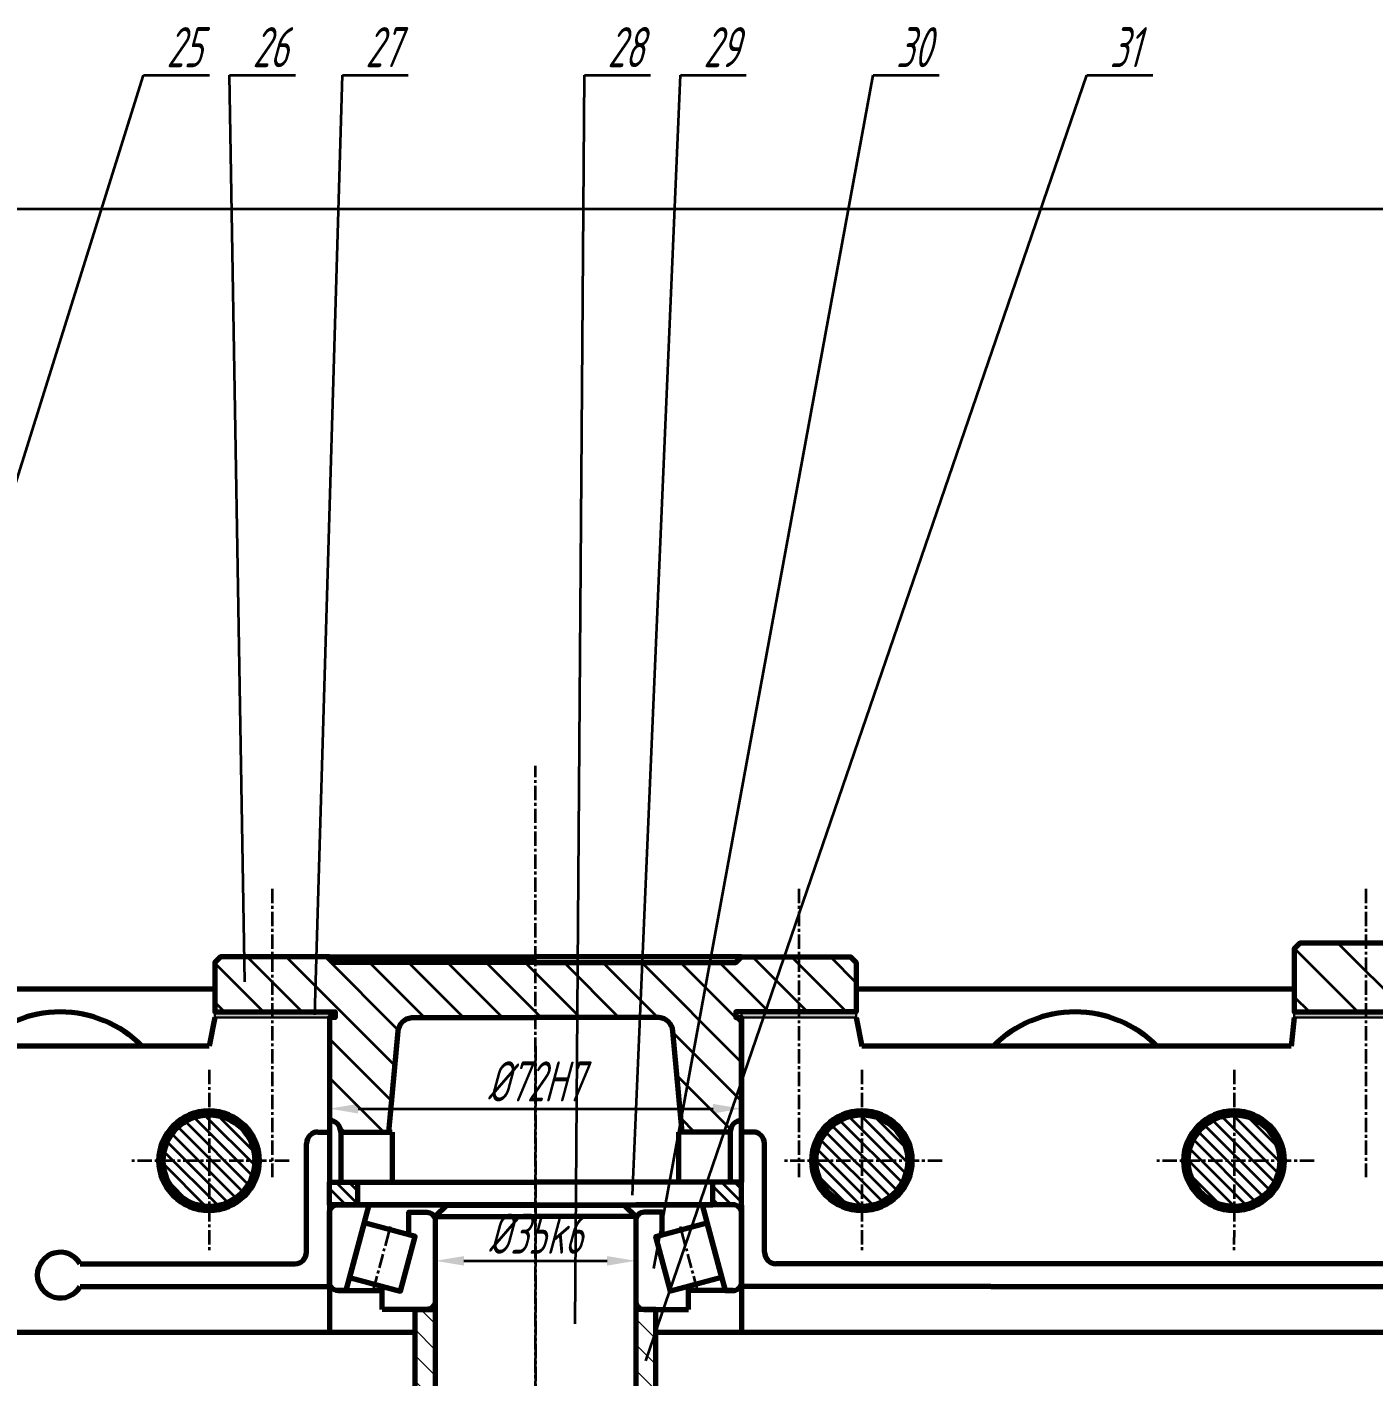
# Model space of a CAD drawing. Header units: millimetres. Extents: x 0 to 4732, y -441 to 1125.
# Drawn here: x 3451.8 to 3569.3, y 482.2 to 600.1 of the extents above; entities that cross this region are included whole.
import ezdxf
from ezdxf import colors
from ezdxf.entities.mleader import LeaderData, LeaderLine
from ezdxf.math import Vec2, Vec3

# ---------------------------------------------------------------- set-up
doc = ezdxf.new("R2010")
doc.units = ezdxf.units.MM
doc.linetypes.add('CENTER', pattern=[2, 1.25, -0.25, 0.25, -0.25])
for name, color, linetype, lineweight in [('0粗实线', 7, 'Continuous', 70), ('1', 1, 'CENTER', 35), ('标注', 6, 'Continuous', 35), ('箱体', 3, 'Continuous', 70)]:
    doc.layers.add(name, color=color, linetype=linetype, lineweight=lineweight)
for name, color, linetype in [('bear1', 7, 'Continuous'), ('bear2', 7, 'CENTER'), ('紧固件', 2, 'Continuous'), ('轴承盖', 4, 'Continuous')]:
    doc.layers.add(name, color=color, linetype=linetype)
doc.styles.add('数字', font='isocp.shx', dxfattribs={"width": 0.7, "oblique": 15, "height": 3.5})
doc.styles.add('数字字母', font='isocp.shx', dxfattribs={"width": 0.7, "oblique": 15, "height": 3.5})
doc.dimstyles.new('数字标注', dxfattribs={"dimtxt": 3.5, "dimasz": 2.5, "dimexe": 1.25, "dimexo": 0.625, "dimtad": 1, "dimtxsty": '数字', "dimcen": 2.5, "dimadec": 0, "dimazin": 0, "dimtfac": 1, "dimtmove": 0, "dimatfit": 3, "dimfxl": 1, "dimlwd": 35, "dimlwe": 35, "dimarcsym": 0})
pattern_1 = [(135, (2691.4146, -145.8167), (-0.561266, -0.561266), [])]

# ---------------------------------------------------------------- blocks, each defined once
blk = doc.blocks.new('*D62')
at = {"layer": 'Defpoints', "color": 0, "lineweight": 15, "transparency": 16777216}
for p in [(3606.22, 584.15), (3333.46, 439.53), (3338.78, 439.53)]:
    blk.add_point(p, dxfattribs=at)
at = {"layer": '标注', "color": 0, "linetype": 'Continuous', "lineweight": 35, "transparency": 16777216}
for p, q in [((3605.59, 584.15), (3332.21, 584.15)), ((3333.46, 581.65), (3333.46, 442.03)), ((3338.16, 439.53), (3332.21, 439.53))]:
    blk.add_line(p, q, dxfattribs=at)
at = {"layer": '标注', "color": 0, "lineweight": 15, "transparency": 16777216}
for points in [[(3333.04, 581.65), (3333.87, 581.65), (3333.46, 584.15)], [(3333.04, 442.03), (3333.87, 442.03), (3333.46, 439.53)]]:
    blk.add_solid(points, dxfattribs=at)
at = {"layer": '标注', "color": 0, "transparency": 16777216, "insert": (3331.08, 511.84), "char_height": 3.5, "attachment_point": 5, "rotation": 90, "style": '数字'}
blk.add_mtext('290', dxfattribs=at)
blk = doc.blocks.new('*D73')
at = {"layer": 'Defpoints', "color": 0, "lineweight": 15, "transparency": 16777216}
for p in [(3478.22, 506.06), (3514.22, 506.06), (3514.22, 505.57)]:
    blk.add_point(p, dxfattribs=at)
at = {"layer": '标注', "color": 0, "linetype": 'Continuous', "lineweight": 35, "transparency": 16777216}
for p, q in [((3478.22, 505.44), (3478.22, 504.32)), ((3480.72, 505.57), (3511.72, 505.57)), ((3514.22, 505.44), (3514.22, 504.32))]:
    blk.add_line(p, q, dxfattribs=at)
at = {"layer": '标注', "color": 0, "lineweight": 15, "transparency": 16777216}
for points in [[(3480.72, 505.99), (3480.72, 505.15), (3478.22, 505.57)], [(3511.72, 505.99), (3511.72, 505.15), (3514.22, 505.57)]]:
    blk.add_solid(points, dxfattribs=at)
at = {"layer": '标注', "color": 0, "transparency": 16777216, "insert": (3496.22, 507.95), "char_height": 3.5, "attachment_point": 5, "style": '数字'}
blk.add_mtext('%%C72H7', dxfattribs=at)
blk = doc.blocks.new('*D74')
at = {"layer": 'Defpoints', "color": 0, "lineweight": 15, "transparency": 16777216}
for p in [(3487.47, 492.28), (3504.97, 492.28), (3504.97, 492.28)]:
    blk.add_point(p, dxfattribs=at)
at = {"layer": '标注', "color": 0, "linetype": 'Continuous', "lineweight": 35, "transparency": 16777216}
for p, q in [((3487.47, 492.9), (3487.47, 493.53)), ((3504.97, 492.9), (3504.97, 493.53)), ((3489.97, 492.28), (3502.47, 492.28))]:
    blk.add_line(p, q, dxfattribs=at)
at = {"layer": '标注', "color": 0, "lineweight": 15, "transparency": 16777216}
for points in [[(3489.97, 492.69), (3489.97, 491.86), (3487.47, 492.28)], [(3502.47, 492.69), (3502.47, 491.86), (3504.97, 492.28)]]:
    blk.add_solid(points, dxfattribs=at)
at = {"layer": '标注', "color": 0, "transparency": 16777216, "insert": (3496.22, 494.65), "char_height": 3.5, "attachment_point": 5, "style": '数字'}
blk.add_mtext('%%C35k6', dxfattribs=at)
blk = doc.blocks.new('_None')

msp = doc.modelspace()

# ---------------------------------------------------------------- hatches: boundary and pattern name
at = {"layer": '紧固件', "lineweight": 35}
h = msp.add_hatch(dxfattribs=at)
h.set_pattern_fill('ANSI31', color=0, scale=0.25, angle=90)
h.set_pattern_definition(pattern_1)
h.paths.add_polyline_path([(3471.717, 501.027, 1), (3463.717, 501.027, 1)])
h = msp.add_hatch(dxfattribs=at)
h.set_pattern_fill('ANSI31', color=0, scale=0.25, angle=90)
h.set_pattern_definition(pattern_1)
h.paths.add_polyline_path([(3528.717, 501.027, 1), (3520.717, 501.027, 1)])
h = msp.add_hatch(dxfattribs=at)
h.set_pattern_fill('ANSI31', color=0, scale=0.25, angle=90)
h.set_pattern_definition(pattern_1)
h.paths.add_polyline_path([(3561.217, 501.027, 1), (3553.217, 501.027, 1)])
h = msp.add_hatch(dxfattribs=at)
h.set_pattern_fill('ANSI31', color=0, scale=0.25, angle=90)
h.set_pattern_definition(pattern_1)
h.paths.add_polyline_path([(3480.717, 381.877), (3478.217, 381.877), (3478.217, 379.902), (3480.717, 379.902)])
h.paths.add_polyline_path([(3514.217, 381.877), (3511.717, 381.877), (3511.717, 379.902), (3514.217, 379.902)])
h.paths.add_polyline_path([(3480.717, 499.152), (3478.217, 499.152), (3478.217, 497.177), (3480.717, 497.177)])
h.paths.add_polyline_path([(3514.217, 499.152), (3511.717, 499.152), (3511.717, 497.177), (3514.217, 497.177)])
at = {"layer": '紧固件', "lineweight": 0}
h = msp.add_hatch(dxfattribs=at)
h.set_pattern_fill('ANSI31', color=0, scale=0.5, angle=-90, style=0)
h.set_pattern_definition([(315, (2786.4673, 1293.277), (1.122532, 1.122532), [])])
h.paths.add_polyline_path([(3504.967, 479.027), (3506.717, 479.027), (3506.717, 488.027), (3504.967, 488.027)])
h.paths.add_polyline_path([(3487.467, 479.027), (3485.717, 479.027), (3485.717, 488.027), (3487.467, 488.027)])
at = {"layer": '轴承盖', "lineweight": 35}
h = msp.add_hatch(dxfattribs=at)
h.set_pattern_fill('ANSI31', color=0, scale=0.944882, angle=-90, style=0)
h.set_pattern_definition([(315, (3606.2173, 514.027), (2.12132, 2.12132), [])])
h.paths.add_polyline_path([(3646.467, 520.027), (3646.467, 514.027), (3649.967, 514.027), (3649.967, 519.527), (3649.467, 520.027)])
edge = h.paths.add_edge_path()
edge.add_arc((3574.967, 507.652), 1, 0, 90)
edge.add_line((3574.967, 508.652), (3574.967, 513.527))
edge.add_line((3574.967, 513.527), (3575.467, 513.527))
edge.add_line((3575.467, 513.527), (3575.467, 514.027))
edge.add_line((3575.467, 514.027), (3562.467, 514.027))
edge.add_line((3562.467, 514.027), (3562.467, 519.527))
edge.add_line((3562.467, 519.527), (3562.967, 520.027))
edge.add_line((3562.967, 520.027), (3574.967, 520.027))
edge.add_line((3574.967, 520.027), (3575.467, 519.527))
edge.add_line((3575.467, 519.527), (3589.467, 519.527))
edge.add_line((3589.467, 519.527), (3589.467, 517.987))
edge.add_line((3589.467, 517.987), (3585.717, 517.527))
edge.add_line((3585.717, 517.527), (3585.717, 514.027))
edge.add_line((3585.717, 514.027), (3589.467, 513.567))
edge.add_line((3589.467, 513.567), (3589.467, 512.027))
edge.add_line((3589.467, 512.027), (3583.967, 512.027))
edge.add_arc((3584.386, 510.108), 1.964, 102.30802, 167.69198)
edge.add_line((3582.467, 510.527), (3581.84, 507.652))
edge.add_line((3581.84, 507.652), (3575.967, 507.652))
edge = h.paths.add_edge_path()
edge.add_arc((3637.467, 507.652), 1, 90, 180)
edge.add_line((3636.467, 507.652), (3630.595, 507.652))
edge.add_line((3630.595, 507.652), (3629.967, 510.527))
edge.add_arc((3628.049, 510.108), 1.964, 12.30802, 77.69198)
edge.add_line((3628.467, 512.027), (3622.967, 512.027))
edge.add_line((3622.967, 512.027), (3622.967, 513.567))
edge.add_line((3622.967, 513.567), (3626.717, 514.027))
edge.add_line((3626.717, 514.027), (3626.717, 517.527))
edge.add_line((3626.717, 517.527), (3622.967, 517.987))
edge.add_line((3622.967, 517.987), (3622.967, 519.527))
edge.add_line((3622.967, 519.527), (3636.967, 519.527))
edge.add_line((3636.967, 519.527), (3637.467, 520.027))
edge.add_line((3637.467, 520.027), (3640.967, 520.027))
edge.add_line((3640.967, 520.027), (3640.967, 514.027))
edge.add_line((3640.967, 514.027), (3636.967, 514.027))
edge.add_line((3636.967, 514.027), (3636.967, 513.527))
edge.add_line((3636.967, 513.527), (3637.467, 513.527))
edge.add_line((3637.467, 513.527), (3637.467, 508.652))
h = msp.add_hatch(dxfattribs=at)
h.set_pattern_fill('ANSI31', color=0, scale=0.755906, angle=-90, style=0)
h.set_pattern_definition([(315, (3496.2173, 514.027), (1.69706, 1.69706), [])])
edge = h.paths.add_edge_path()
edge.add_line((3509.019, 503.527), (3513.217, 503.527))
edge.add_arc((3514.217, 503.527), 1, 90, 180, ccw=False)
edge.add_line((3514.217, 504.527), (3514.217, 513.527))
edge.add_line((3514.217, 513.527), (3513.717, 513.527))
edge.add_line((3513.717, 513.527), (3513.717, 514.027))
edge.add_line((3513.717, 514.027), (3524.217, 514.027))
edge.add_line((3524.217, 514.027), (3524.217, 518.327))
edge.add_line((3524.217, 518.327), (3523.717, 518.827))
edge.add_line((3523.717, 518.827), (3514.217, 518.827))
edge.add_line((3514.217, 518.827), (3513.717, 518.327))
edge.add_line((3513.717, 518.327), (3478.717, 518.327))
edge.add_line((3478.717, 518.327), (3478.217, 518.827))
edge.add_line((3478.217, 518.827), (3468.717, 518.827))
edge.add_line((3468.717, 518.827), (3468.217, 518.327))
edge.add_line((3468.217, 518.327), (3468.217, 514.027))
edge.add_line((3468.217, 514.027), (3478.717, 514.027))
edge.add_line((3478.717, 514.027), (3478.717, 513.527))
edge.add_line((3478.717, 513.527), (3478.217, 513.527))
edge.add_line((3478.217, 513.527), (3478.217, 504.527))
edge.add_arc((3478.217, 503.527), 1, 0, 90, ccw=False)
edge.add_line((3479.217, 503.527), (3483.416, 503.527))
edge.add_line((3483.416, 503.527), (3484.217, 512.327))
edge.add_arc((3485.538, 512.207), 1.326, 95.20423, 174.79577, ccw=False)
edge.add_line((3485.417, 513.527), (3507.017, 513.527))
edge.add_arc((3506.897, 512.207), 1.326, 5.20423, 84.79577, ccw=False)
edge.add_line((3508.217, 512.327), (3509.019, 503.527))

# ---------------------------------------------------------------- linework, layer by layer
at = {"color": 0, "lineweight": 70}
for p, q in [((3487.467, 497.177), (3504.967, 497.177)), ((3488.467, 497.152), (3487.467, 496.152)), ((3488.467, 497.152), (3503.967, 497.152)), ((3503.967, 497.152), (3504.967, 496.152)), ((3487.467, 496.152), (3487.467, 478.027)), ((3487.467, 496.152), (3496.217, 496.152)), ((3504.967, 496.152), (3496.217, 496.152)), ((3504.967, 496.152), (3504.967, 478.027))]:
    msp.add_line(p, q, dxfattribs=at)
at = {"layer": '0粗实线', "color": 0, "lineweight": 0}
for p, q in [((3478.217, 504.527), (3478.217, 504.527)), ((3514.217, 504.527), (3514.217, 504.527)), ((3478.217, 503.527), (3478.217, 503.527)), ((3479.217, 503.527), (3479.217, 503.527)), ((3514.217, 503.527), (3514.217, 503.527))]:
    msp.add_line(p, q, dxfattribs=at)
at = {"layer": '0粗实线', "color": 0, "lineweight": 70}
for p, q in [((3477.217, 503.527), (3478.217, 503.527)), ((3478.217, 503.527), (3478.217, 499.152)), ((3479.217, 503.527), (3483.717, 503.527)), ((3479.217, 503.527), (3479.217, 499.152)), ((3483.717, 503.527), (3483.717, 499.152)), ((3513.217, 503.527), (3508.717, 503.527)), ((3508.717, 503.527), (3508.717, 499.152)), ((3513.217, 503.527), (3513.217, 499.152)), ((3513.217, 503.527), (3513.217, 503.527)), ((3515.217, 503.527), (3514.217, 503.527)), ((3514.217, 503.527), (3514.217, 499.152)), ((3476.217, 493.027), (3476.217, 502.527)), ((3516.217, 493.027), (3516.217, 502.527)), ((3456.449, 492.027), (3475.217, 492.027)), ((3535.985, 492.027), (3517.217, 492.027)), ((3571.967, 492.027), (3535.985, 492.027)), ((3456.449, 490.027), (3478.217, 490.027)), ((3535.985, 490.027), (3514.217, 490.027)), ((3535.985, 490.027), (3574.967, 490.027))]:
    msp.add_line(p, q, dxfattribs=at)
for centre, radius, start, end in [((3478.217, 503.527), 1, 0, 90), ((3514.217, 503.527), 1, 90, 180), ((3477.217, 502.527), 1, 90, 180), ((3515.217, 502.527), 1, 0, 90), ((3454.717, 491.027), 2, 30, 330), ((3475.217, 493.027), 1, 270, 0), ((3517.217, 493.027), 1, 180, 270)]:
    msp.add_arc(centre, radius, start, end, dxfattribs=at)
at = {"layer": '1', "color": 0, "lineweight": 35}
for p, q in [((3496.217, 460.527), (3496.217, 535.527)), ((3473.217, 524.777), (3473.217, 499.577)), ((3519.217, 524.777), (3519.217, 499.577)), ((3568.717, 524.777), (3568.717, 499.577)), ((3496.217, 511.027), (3496.217, 348.027)), ((3467.725, 508.957), (3467.71, 493.097)), ((3524.725, 508.957), (3524.71, 493.097)), ((3557.225, 508.957), (3557.21, 493.097)), ((3474.717, 501.027), (3460.717, 501.027)), ((3531.717, 501.027), (3517.717, 501.027)), ((3564.217, 501.027), (3550.217, 501.027))]:
    msp.add_line(p, q, dxfattribs=at)
at = {"layer": 'bear1', "color": 0, "lineweight": 70}
for points in [[(3481.674, 497.177), (3479.664, 489.677), (3478.967, 489.677, -0.4142136), (3478.217, 490.427), (3478.217, 496.427, -0.4142136), (3478.967, 497.177)], [(3482.842, 488.027), (3482.842, 490.04), (3484.435, 489.613), (3485.717, 494.394), (3485.155, 494.545), (3485.155, 496.527), (3486.717, 496.527, -0.4142136), (3487.467, 495.777), (3487.467, 488.777, -0.4142136), (3486.717, 488.027)], [(3509.592, 488.027), (3509.592, 490.04), (3507.999, 489.613), (3506.718, 494.394), (3507.28, 494.545), (3507.28, 496.527), (3505.717, 496.527, 0.4142136), (3504.967, 495.777), (3504.967, 488.777, 0.4142136), (3505.717, 488.027)], [(3510.76, 497.177), (3512.77, 489.677), (3513.467, 489.677, 0.4142136), (3514.217, 490.427), (3514.217, 496.427, 0.4142136), (3513.467, 497.177)]]:
    msp.add_lwpolyline(points, format="xyb", close=True, dxfattribs=at)
for points in [[(3478.967, 497.177), (3487.467, 497.177)], [(3513.467, 497.177), (3504.967, 497.177)], [(3478.967, 489.677), (3482.842, 489.677)], [(3513.467, 489.677), (3509.592, 489.677)]]:
    msp.add_lwpolyline(points, dxfattribs=at)
for points in [[(3484.435, 489.613), (3485.717, 494.394), (3481.249, 495.591), (3479.968, 490.81)], [(3507.999, 489.613), (3506.718, 494.394), (3511.185, 495.591), (3512.467, 490.81)]]:
    msp.add_lwpolyline(points, close=True, dxfattribs=at)
at = {"layer": 'bear2', "color": 0, "lineweight": 35}
for p, q in [((3482.074, 489.733), (3483.611, 495.471)), ((3510.361, 489.733), (3508.824, 495.471))]:
    msp.add_line(p, q, dxfattribs=at)
at = {"layer": '箱体', "color": 0, "lineweight": 70}
for p, q in [((3441.217, 516.027), (3468.217, 516.027)), ((3524.217, 516.027), (3562.467, 516.027)), ((3468.217, 513.527), (3467.717, 511.027)), ((3514.217, 497.152), (3514.217, 513.527)), ((3524.217, 513.527), (3524.717, 511.027)), ((3562.467, 513.527), (3562.217, 511.027)), ((3467.717, 511.027), (3441.717, 511.027)), ((3562.217, 511.027), (3524.717, 511.027)), ((3478.217, 497.152), (3478.217, 488.027)), ((3514.217, 497.152), (3514.217, 488.027)), ((3478.217, 488.027), (3478.217, 486.027)), ((3514.217, 488.027), (3514.217, 486.027)), ((3485.717, 486.027), (3431.117, 486.027)), ((3586.467, 486.027), (3506.717, 486.027))]:
    msp.add_line(p, q, dxfattribs=at)
at = {"layer": '箱体', "color": 0, "lineweight": 0}
msp.add_line((3478.217, 503.527), (3478.217, 513.527), dxfattribs=at)
at = {"layer": '箱体', "color": 0, "lineweight": 70}
for centre in [(3454.717, 504.027), (3543.342, 504.027)]:
    msp.add_arc(centre, 10, 44.427, 135.573, dxfattribs=at)
at = {"layer": '紧固件', "color": 0, "lineweight": 70}
for p, q in [((3478.217, 497.177), (3478.217, 499.152)), ((3478.217, 499.152), (3496.217, 499.152)), ((3480.717, 497.177), (3480.717, 499.152)), ((3514.217, 499.152), (3496.217, 499.152)), ((3511.717, 497.177), (3511.717, 499.152)), ((3514.217, 497.177), (3514.217, 499.152)), ((3480.717, 497.177), (3478.217, 497.177)), ((3496.217, 497.177), (3480.717, 497.177)), ((3496.217, 497.177), (3511.717, 497.177))]:
    msp.add_line(p, q, dxfattribs=at)
at = {"layer": '紧固件', "color": 0, "lineweight": 30}
msp.add_line((3511.717, 497.177), (3514.217, 497.177), dxfattribs=at)
at = {"layer": '紧固件', "color": 0, "lineweight": 70}
for points in [[(3487.467, 479.027), (3485.717, 479.027), (3485.717, 488.027), (3487.467, 488.027)], [(3504.967, 479.027), (3506.717, 479.027), (3506.717, 488.027), (3504.967, 488.027)]]:
    msp.add_lwpolyline(points, close=True, dxfattribs=at)
for centre, radius in [((3467.717, 501.027), 4.375), ((3467.717, 501.027), 4), ((3524.717, 501.027), 4.375), ((3524.717, 501.027), 4), ((3557.217, 501.027), 4.375), ((3557.217, 501.027), 4)]:
    msp.add_circle(centre, radius, dxfattribs=at)
at = {"layer": '轴承盖', "color": 0, "lineweight": 70}
for points in [[(3589.467, 519.527), (3575.467, 519.527), (3574.967, 520.027), (3562.967, 520.027), (3562.467, 519.527), (3562.467, 514.027), (3575.467, 514.027), (3575.467, 513.527), (3574.967, 513.527), (3574.967, 507.652)], [(3496.217, 518.327), (3478.717, 518.327), (3478.217, 518.827), (3468.717, 518.827), (3468.217, 518.327), (3468.217, 514.027), (3478.717, 514.027), (3478.717, 513.527), (3478.217, 513.527), (3478.217, 503.527)], [(3478.217, 518.827), (3496.217, 518.827)], [(3496.217, 518.327), (3513.717, 518.327), (3514.217, 518.827), (3523.717, 518.827), (3524.217, 518.327), (3524.217, 514.027), (3513.717, 514.027), (3513.717, 513.527), (3514.217, 513.527), (3514.217, 503.527)], [(3514.217, 518.827), (3496.217, 518.827)]]:
    msp.add_lwpolyline(points, dxfattribs=at)
at = {"layer": '轴承盖', "color": 0, "lineweight": 30}
for points in [[(3468.217, 514.027), (3478.217, 514.027), (3478.217, 513.527), (3468.217, 513.527)], [(3524.217, 514.027), (3514.217, 514.027), (3514.217, 513.527), (3524.217, 513.527)], [(3562.467, 514.027), (3574.967, 514.027), (3574.967, 513.527), (3562.467, 513.527)]]:
    msp.add_lwpolyline(points, close=True, dxfattribs=at)
at = {"layer": '轴承盖', "color": 0, "lineweight": 70}
for points in [[(3483.416, 503.527), (3484.217, 512.327, -0.3619532), (3485.417, 513.527), (3496.217, 513.527)], [(3509.019, 503.527), (3508.217, 512.327, 0.3619532), (3507.017, 513.527), (3496.217, 513.527)]]:
    msp.add_lwpolyline(points, format="xyb", dxfattribs=at)
at = {"layer": '轴承盖', "color": 0, "lineweight": 30}
for points in [[(3468.217, 514.027), (3478.217, 514.027), (3468.217, 513.527), (3478.217, 513.527)], [(3524.217, 514.027), (3514.217, 514.027), (3524.217, 513.527), (3514.217, 513.527)], [(3562.467, 514.027), (3574.967, 514.027), (3562.467, 513.527), (3574.967, 513.527)]]:
    msp.add_solid(points, dxfattribs=at)

# ---------------------------------------------------------------- dimensions: what is measured, and where the dimension line sits
at = {"layer": '标注', "color": 0}
dim = msp.add_linear_dim(base=(3333.457, 439.527), p1=(3606.217, 584.152), p2=(3338.784, 439.527), angle=90, text='290', dimstyle='数字标注', dxfattribs=at)
dim.commit()
dim.dimension.update_dxf_attribs({"geometry": '*D62', "text_midpoint": (3333.457, 511.84), "dimtype": 160})
for base, p1, p2, text, picture, middle in [((3514.217, 505.57), (3478.217, 506.06), (3514.217, 506.06), '%%C72H7', '*D73', (3496.217, 507.945)), ((3504.967, 492.277), (3487.467, 492.277), (3504.967, 492.277), '%%C35k6', '*D74', (3496.217, 494.652))]:
    dim = msp.add_linear_dim(base=base, p1=p1, p2=p2, text=text, dimstyle='数字标注', dxfattribs=at)
    dim.commit()
    dim.dimension.update_dxf_attribs({"geometry": picture, "text_midpoint": middle})

# ---------------------------------------------------------------- leaders
ml = msp.add_multileader_mtext('Standard', dxfattribs=at)
ml.set_content('25', style='数字字母')
ml.set_leader_properties(linetype='Continuous', lineweight=35)
ml.set_arrow_properties(name='NONE')
ml.build(insert=Vec2(0, 0))
ml.multileader.update_dxf_attribs({"text_left_attachment_type": 5, "text_right_attachment_type": 5, "dogleg_length": 0})
ctx = ml.context
ctx.base_point, ctx.char_height, ctx.plane_origin = Vec3(3461.994, 595.856), 3.5, Vec3(3427.667, 486.276)
ctx.left_attachment, ctx.right_attachment = 5, 5
notes = []
notes.append((ctx, [(0, (1, 1, 0), (3461.994, 595.856), (1, 0), 0, [(0, [(3427.667, 486.276)], 0, [])])]))
ctx.mtext.insert, ctx.mtext.flow_direction = Vec3(3463.994, 600.056), 5
ml = msp.add_multileader_mtext('Standard', dxfattribs=at)
ml.set_content('26', style='数字字母')
ml.set_leader_properties(linetype='Continuous', lineweight=35)
ml.set_arrow_properties(name='NONE')
ml.build(insert=Vec2(0, 0))
ml.multileader.update_dxf_attribs({"text_left_attachment_type": 5, "text_right_attachment_type": 5, "dogleg_length": 0})
ctx = ml.context
ctx.base_point, ctx.char_height, ctx.plane_origin = Vec3(3469.507, 595.856), 3.5, Vec3(3482.83, 514.94)
ctx.left_attachment, ctx.right_attachment = 5, 5
notes.append((ctx, [(1, (1, 1, 0), (3469.507, 595.856), (1, 0), 0, [(0, [(3470.843, 516.637)], 0, [])])]))
ctx.mtext.insert, ctx.mtext.flow_direction = Vec3(3471.507, 600.056), 5
ml = msp.add_multileader_mtext('Standard', dxfattribs=at)
ml.set_content('27', style='数字字母')
ml.set_leader_properties(linetype='Continuous', lineweight=35)
ml.set_arrow_properties(name='NONE')
ml.build(insert=Vec2(0, 0))
ml.multileader.update_dxf_attribs({"text_left_attachment_type": 5, "text_right_attachment_type": 5, "dogleg_length": 0})
ctx = ml.context
ctx.base_point, ctx.char_height, ctx.plane_origin = Vec3(3479.362, 595.856), 3.5, Vec3(3490.095, 546.447)
ctx.left_attachment, ctx.right_attachment = 5, 5
notes.append((ctx, [(1, (1, 1, 0), (3479.362, 595.856), (1, 0), 0, [(0, [(3476.963, 513.777)], 0, [])])]))
ctx.mtext.insert, ctx.mtext.flow_direction = Vec3(3481.362, 600.056), 5
ml = msp.add_multileader_mtext('Standard', dxfattribs=at)
ml.set_content('28', style='数字字母')
ml.set_leader_properties(linetype='Continuous', lineweight=35)
ml.set_arrow_properties(name='NONE')
ml.build(insert=Vec2(0, 0))
ml.multileader.update_dxf_attribs({"text_left_attachment_type": 5, "text_right_attachment_type": 5, "dogleg_length": 0})
ctx = ml.context
ctx.base_point, ctx.char_height, ctx.plane_origin = Vec3(3500.503, 595.856), 3.5, Vec3(3496.217, 485.644)
ctx.left_attachment, ctx.right_attachment = 5, 5
notes.append((ctx, [(0, (1, 1, 0), (3500.503, 595.856), (1, 0), 0, [(0, [(3499.681, 486.765)], 0, [])])]))
ctx.mtext.insert, ctx.mtext.flow_direction = Vec3(3502.503, 600.056), 5
ml = msp.add_multileader_mtext('Standard', dxfattribs=at)
ml.set_content('29', style='数字字母')
ml.set_leader_properties(linetype='Continuous', lineweight=35)
ml.set_arrow_properties(name='NONE')
ml.build(insert=Vec2(0, 0))
ml.multileader.update_dxf_attribs({"text_left_attachment_type": 5, "text_right_attachment_type": 5, "dogleg_length": 0})
ctx = ml.context
ctx.base_point, ctx.char_height, ctx.plane_origin = Vec3(3508.874, 595.856), 3.5, Vec3(3512.835, 498.025)
ctx.left_attachment, ctx.right_attachment = 5, 5
notes.append((ctx, [(1, (1, 1, 0), (3508.874, 595.856), (1, 0), 0, [(0, [(3504.692, 498.025)], 0, [])])]))
ctx.mtext.insert, ctx.mtext.flow_direction = Vec3(3510.874, 600.056), 5
at = {"layer": '标注', "color": 0, "lineweight": 35}
ml = msp.add_multileader_mtext('Standard', dxfattribs=at)
ml.set_content('31', style='数字字母')
ml.set_leader_properties(linetype='Continuous', lineweight=35)
ml.set_arrow_properties(name='NONE')
ml.build(insert=Vec2(0, 0))
ml.multileader.update_dxf_attribs({"text_left_attachment_type": 5, "text_right_attachment_type": 5, "dogleg_length": 0})
ctx = ml.context
ctx.base_point, ctx.char_height, ctx.plane_origin = Vec3(3544.364, 595.856), 3.5, Vec3(3505.842, 483.527)
ctx.left_attachment, ctx.right_attachment = 5, 5
notes.append((ctx, [(0, (1, 1, 0), (3544.364, 595.856), (1, 0), 0, [(0, [(3505.842, 483.527)], 0, [])])]))
ctx.mtext.insert, ctx.mtext.flow_direction = Vec3(3546.364, 600.056), 5
at = {"layer": '标注', "color": 0}
ml = msp.add_multileader_mtext('Standard', dxfattribs=at)
ml.set_content('30', style='数字字母')
ml.set_leader_properties(linetype='Continuous', lineweight=35)
ml.set_arrow_properties(name='NONE')
ml.build(insert=Vec2(0, 0))
ml.multileader.update_dxf_attribs({"text_left_attachment_type": 5, "text_right_attachment_type": 5, "dogleg_length": 0})
ctx = ml.context
ctx.base_point, ctx.char_height, ctx.plane_origin = Vec3(3525.709, 595.856), 3.5, Vec3(3512.908, 493.946)
ctx.left_attachment, ctx.right_attachment = 5, 5
notes.append((ctx, [(0, (1, 1, 0), (3525.709, 595.856), (1, 0), 0, [(0, [(3506.564, 491.596)], 0, [])])]))
ctx.mtext.insert, ctx.mtext.flow_direction = Vec3(3527.709, 600.056), 5
for ctx, leaders in notes:
    for number, flags, end, landing, length, lines in leaders:
        leader = LeaderData()
        leader.index, (leader.has_last_leader_line, leader.has_dogleg_vector, leader.attachment_direction) = number, flags
        leader.last_leader_point, leader.dogleg_vector, leader.dogleg_length = Vec3(end), Vec3(landing), length
        for number, points, colour, breaks in lines:
            line = LeaderLine()
            line.index, line.vertices, line.color, line.breaks = number, Vec3.list(points), colors.encode_raw_color(colour), breaks
            leader.lines.append(line)
        ctx.leaders.append(leader)

doc.saveas('drawing.dxf')
